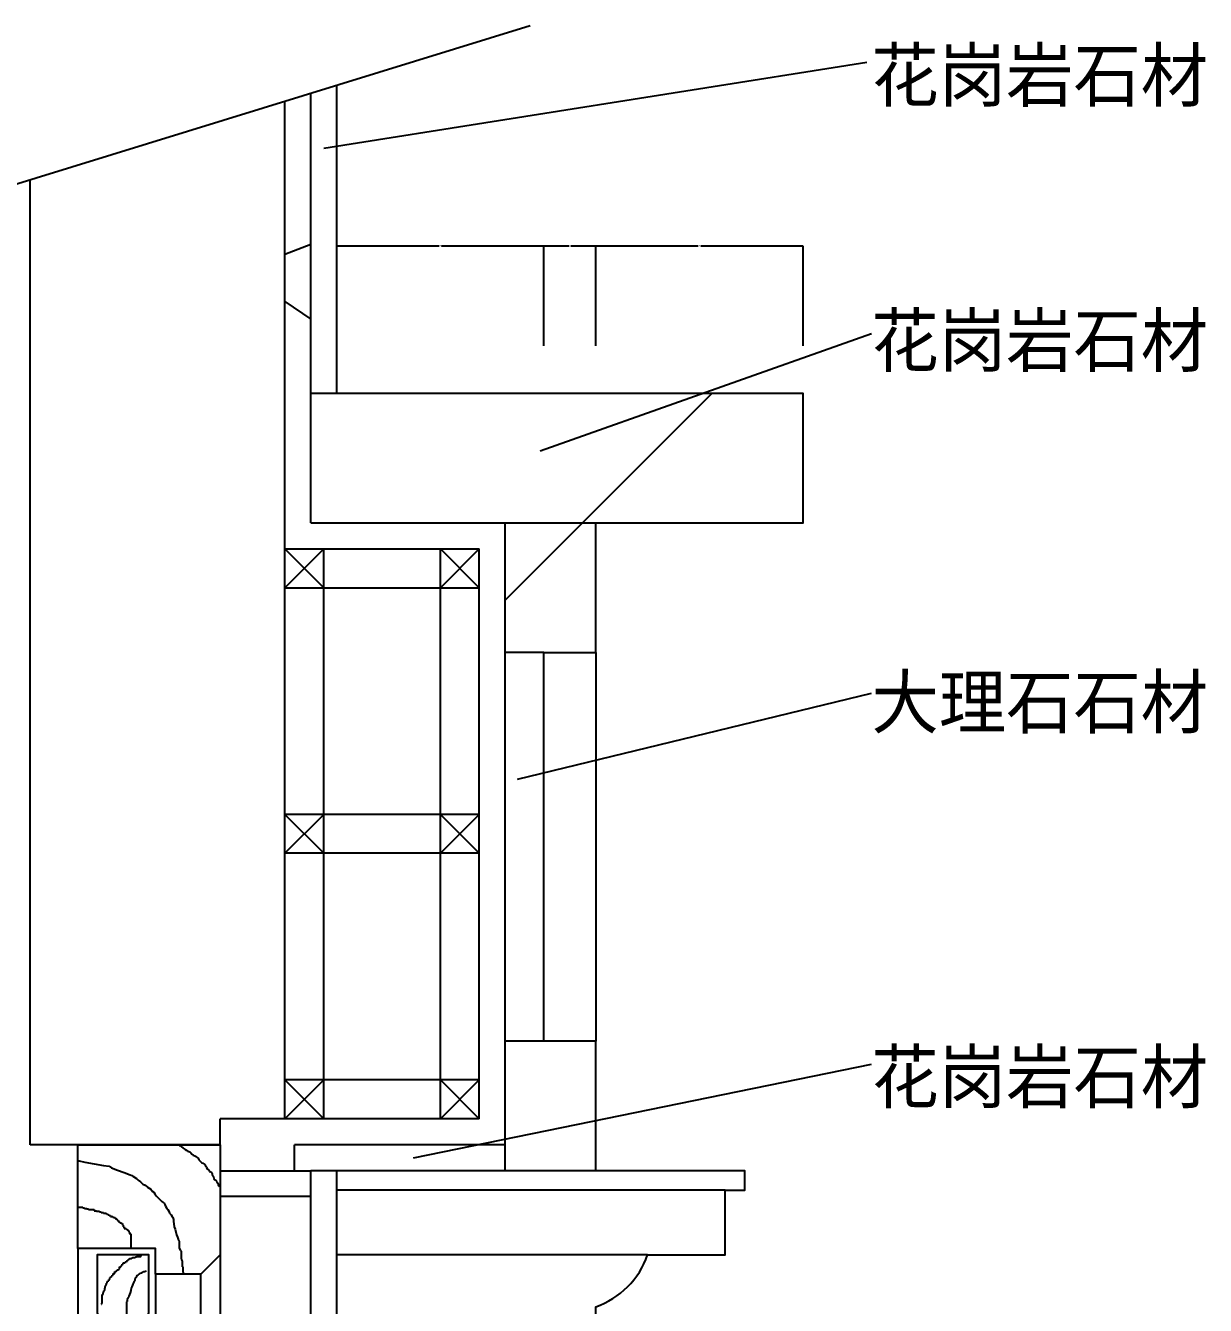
# Model space of a CAD drawing. Header units: metres. Extents: x 223 to 5375, y 130 to 7012.
# Drawn here: x 3995 to 5361, y 5530 to 7012 of the extents above; entities that cross this region are included whole.
import ezdxf

# ---------------------------------------------------------------- set-up
doc = ezdxf.new("R2010")
doc.units = ezdxf.units.M
for name, color, linetype in [('2', 2, 'Continuous'), ('3', 3, 'Continuous'), ('4', 4, 'Continuous'), ('7', 7, 'Continuous'), ('BH', 3, 'Continuous'), ('DIM', 3, 'Continuous'), ('TEXT', 3, 'Continuous')]:
    doc.layers.add(name, color=color, linetype=linetype)
doc.dimstyles.get("Standard").update_dxf_attribs({"dimtxt": 2.5, "dimasz": 2.5, "dimexe": 1.25, "dimexo": 0.625, "dimtad": 1, "dimcen": 2.5, "dimazin": 3, "dimtfac": 1, "dimtmove": 0, "dimatfit": 3})

# ---------------------------------------------------------------- blocks, each defined once
blk = doc.blocks.new('*D52')
for p, q in [((4655.44, 6641.12), (4655.44, 6756.74)), ((4655.69, 6756.74), (4773.94, 6756.74)), ((4776.94, 6756.74), (4895.19, 6756.74)), ((4895.44, 6641.12), (4895.44, 6756.74))]:
    blk.add_line(p, q)
at = {"layer": 'Defpoints'}
for p in [(4655.44, 6756.74), (4655.44, 6641.12), (4895.44, 6641.12)]:
    blk.add_point(p, dxfattribs=at)
at = {"layer": 'DIM', "insert": (4775.44, 6756.74), "char_height": 1, "attachment_point": 5}
blk.add_mtext('160', dxfattribs=at)
blk = doc.blocks.new('*D53')
for p, q in [((4595.44, 6641.12), (4595.44, 6756.74)), ((4595.69, 6756.74), (4624.44, 6756.74)), ((4626.44, 6756.74), (4655.19, 6756.74)), ((4655.44, 6641.12), (4655.44, 6756.74))]:
    blk.add_line(p, q)
at = {"layer": 'Defpoints'}
for p in [(4595.44, 6756.74), (4595.44, 6641.12), (4655.44, 6641.12)]:
    blk.add_point(p, dxfattribs=at)
at = {"layer": 'DIM', "insert": (4625.44, 6756.74), "char_height": 1, "attachment_point": 5}
blk.add_mtext('40', dxfattribs=at)
blk = doc.blocks.new('*D54')
for p, q in [((4355.44, 6641.12), (4355.44, 6756.74)), ((4355.69, 6756.74), (4473.94, 6756.74)), ((4476.94, 6756.74), (4595.19, 6756.74)), ((4595.44, 6641.12), (4595.44, 6756.74))]:
    blk.add_line(p, q)
at = {"layer": 'Defpoints'}
for p in [(4355.44, 6756.74), (4355.44, 6641.12), (4595.44, 6641.12)]:
    blk.add_point(p, dxfattribs=at)
at = {"layer": 'DIM', "insert": (4475.44, 6756.74), "char_height": 1, "attachment_point": 5}
blk.add_mtext('160', dxfattribs=at)

msp = doc.modelspace()

# ---------------------------------------------------------------- hatches: boundary and pattern name
at = {"layer": 'BH'}
h = msp.add_hatch(dxfattribs=at)
h.set_pattern_fill('ANSI33', scale=200)
h.paths.add_polyline_path([(4325.44, 6585.98), (4355.44, 6585.98), (4355.44, 6942.69), (4325.44, 6933.45)])
at = {"layer": 'DIM'}
h = msp.add_hatch(dxfattribs=at)
h.set_pattern_fill('ANSI31', scale=1000)
h.paths.add_polyline_path([(4295.44, 6924.21), (4000.44, 6833.33), (4000.44, 5715.98), (4220.44, 5715.98), (4220.44, 5745.98), (4295.44, 5745.98)])
h = msp.add_hatch(dxfattribs=at)
h.set_pattern_fill('AR-CONC', scale=10)
h.paths.add_polyline_path([(4550.44, 6435.98), (4325.44, 6435.98), (4325.44, 6933.45), (4295.44, 6924.21), (4295.44, 6405.98), (4520.44, 6405.98), (4520.44, 5745.98), (4295.44, 5745.98), (4220.44, 5745.98), (4220.44, 5715.98), (4220.44, 5685.98), (4306.6, 5685.98), (4306.6, 5715.98), (4550.44, 5715.98)])
h = msp.add_hatch(dxfattribs=at)
h.set_pattern_fill('ANSI33', scale=200)
h.paths.add_polyline_path([(4895.44, 6585.98), (4325.44, 6585.98), (4325.44, 6435.98), (4655.44, 6435.98), (4895.44, 6435.98)])
h.paths.add_polyline_path([(4655.44, 6435.98), (4550.44, 6435.98), (4550.44, 6285.98), (4595.44, 6285.98), (4655.44, 6285.98)])
h.paths.add_polyline_path([(4595.44, 6285.98), (4550.44, 6285.98), (4550.44, 5835.98), (4595.44, 5835.98)])
h.paths.add_polyline_path([(4655.44, 5835.98), (4595.44, 5835.98), (4550.44, 5835.98), (4550.44, 5685.98), (4655.44, 5685.98)])
h.paths.add_polyline_path([(4550.44, 5715.98), (4306.6, 5715.98), (4306.6, 5685.98), (4325.44, 5685.98), (4550.44, 5685.98)])
h = msp.add_hatch(dxfattribs=at)
h.set_pattern_fill('ANSI33', scale=200)
h.paths.add_polyline_path([(4220.44, 5685.98), (4220.44, 5655.98), (4325.44, 5655.98), (4325.44, 5685.98)])

# ---------------------------------------------------------------- linework, layer by layer
at = {"layer": '2'}
for p, q in [((4295.44, 5745.98), (4295.44, 6924.21)), ((4000.44, 5715.98), (4000.44, 6833.33)), ((4220.44, 5715.98), (4220.44, 5745.98)), ((4295.44, 5745.98), (4220.44, 5745.98)), ((4220.44, 5715.98), (4000.44, 5715.98))]:
    msp.add_line(p, q, dxfattribs=at)
at = {"layer": '3'}
for p, q in [((4655.44, 6285.98), (4655.44, 5835.98)), ((4805.44, 5663.48), (4355.44, 5663.48)), ((4715.44, 5588.48), (4355.44, 5588.48)), ((4197.94, 4448.48), (4197.94, 5565.98))]:
    msp.add_line(p, q, dxfattribs=at)
at = {"layer": '4'}
for p, q in [((4355.44, 6585.98), (4355.44, 6942.69)), ((4325.44, 6435.98), (4325.44, 6933.45)), ((4325.44, 6435.98), (4655.44, 6435.98)), ((4550.44, 5685.98), (4550.44, 6435.98)), ((4295.44, 6405.98), (4520.44, 6405.98)), ((4520.44, 5745.98), (4520.44, 6405.98)), ((4595.44, 6285.98), (4550.44, 6285.98)), ((4595.44, 5835.98), (4550.44, 5835.98)), ((4520.44, 5745.98), (4295.44, 5745.98)), ((4550.44, 5715.98), (4306.6, 5715.98)), ((4306.6, 5685.98), (4306.6, 5715.98)), ((4220.44, 5685.98), (4325.44, 5685.98)), ((4655.44, 5685.98), (4325.44, 5685.98)), ((4325.44, 5655.98), (4325.44, 5685.98)), ((4355.44, 1643.48), (4355.44, 5685.98)), ((4325.44, 5655.98), (4220.44, 5655.98)), ((4055.44, 5595.98), (4055.44, 4418.48)), ((4220.44, 5588.48), (4220.44, 4425.98))]:
    msp.add_line(p, q, dxfattribs=at)
msp.add_lwpolyline([(4655.44, 1643.48), (4655.44, 5528.48, 0.23), (4715.44, 5588.48), (4805.44, 5588.48), (4805.44, 5663.48), (4827.94, 5663.48), (4827.94, 5685.98), (4655.44, 5685.98), (4655.44, 5835.98), (4595.44, 5835.98), (4595.44, 6285.98), (4655.44, 6285.98), (4655.44, 6435.98), (4895.44, 6435.98), (4895.44, 6585.98), (4325.44, 6585.98)], format="xyb", dxfattribs=at)
msp.add_lwpolyline([(4197.94, 5565.98), (4145.44, 5565.98), (4145.44, 5595.98), (4055.44, 5595.98), (4055.44, 5715.98), (4220.44, 5715.98), (4220.44, 5588.48)], close=True, dxfattribs=at)
msp.add_lwpolyline([(4100.44, 5505.98), (4122.94, 5505.98), (4137.94, 5520.98), (4137.94, 5588.48), (4077.94, 5588.48), (4077.94, 5520.98), (4092.94, 5505.98)], dxfattribs=at)
at = {"layer": '7'}
for p, q in [((4340.44, 5745.98), (4340.44, 6405.98)), ((4475.44, 5745.98), (4475.44, 6405.98)), ((4295.44, 6360.98), (4520.44, 6360.98)), ((4520.44, 6098.48), (4295.44, 6098.48)), ((4520.44, 6053.48), (4295.44, 6053.48)), ((4520.44, 5790.98), (4295.44, 5790.98)), ((4145.44, 5565.98), (4145.44, 4448.48))]:
    msp.add_line(p, q, dxfattribs=at)
msp.add_lwpolyline([(4325.44, 1568.48), (4325.44, 4232.74), (4325.44, 5655.98)], dxfattribs=at)
at = {"layer": 'BH'}
for p, q in [((4173.05, 5715.27), (4173.72, 5715.27)), ((4173.72, 5715.27), (4175.06, 5713.93)), ((4175.06, 5713.93), (4177.74, 5711.92)), ((4177.74, 5711.92), (4179.75, 5710.58)), ((4179.75, 5710.58), (4181.75, 5709.25)), ((4181.75, 5709.25), (4183.09, 5708.58)), ((4183.09, 5708.58), (4185.1, 5707.91)), ((4185.1, 5707.91), (4185.77, 5707.24)), ((4185.77, 5707.24), (4186.44, 5706.57)), ((4186.44, 5706.57), (4187.78, 5705.23)), ((4187.78, 5705.23), (4189.12, 5703.89)), ((4056.49, 5697.2), (4057.16, 5697.2)), ((4057.16, 5697.2), (4063.86, 5695.86)), ((4063.86, 5695.86), (4074.58, 5693.85)), ((4074.58, 5693.85), (4085.3, 5691.84)), ((4085.3, 5691.84), (4092, 5691.17)), ((4092, 5691.17), (4094.67, 5689.16)), ((4189.12, 5703.89), (4191.13, 5703.22)), ((4191.13, 5703.22), (4192.47, 5702.55)), ((4192.47, 5702.55), (4193.81, 5701.21)), ((4193.81, 5701.21), (4194.48, 5701.21)), ((4194.48, 5701.21), (4195.15, 5699.87)), ((4195.15, 5699.87), (4195.82, 5698.53)), ((4195.82, 5698.53), (4196.49, 5697.87)), ((4196.49, 5697.87), (4197.83, 5696.53)), ((4197.83, 5696.53), (4199.17, 5695.19)), ((4199.17, 5695.19), (4200.51, 5694.52)), ((4200.51, 5694.52), (4202.52, 5693.18)), ((4202.52, 5693.18), (4203.19, 5692.51)), ((4203.19, 5692.51), (4203.86, 5691.17)), ((4203.86, 5691.17), (4204.53, 5689.83)), ((4094.67, 5689.16), (4101.37, 5686.48)), ((4101.37, 5686.48), (4109.41, 5683.81)), ((4109.41, 5683.81), (4116.11, 5681.13)), ((4116.11, 5681.13), (4118.12, 5680.46)), ((4118.12, 5680.46), (4119.46, 5679.79)), ((4119.46, 5679.79), (4123.48, 5677.11)), ((4123.48, 5677.11), (4125.49, 5675.1)), ((4204.53, 5689.83), (4205.87, 5687.82)), ((4205.87, 5687.82), (4207.21, 5686.48)), ((4207.21, 5686.48), (4207.88, 5685.15)), ((4207.88, 5685.15), (4209.22, 5684.48)), ((4209.22, 5684.48), (4210.56, 5683.81)), ((4210.56, 5683.81), (4211.23, 5682.47)), ((4211.23, 5682.47), (4211.23, 5681.13)), ((4211.23, 5681.13), (4211.9, 5679.79)), ((4211.9, 5679.79), (4212.57, 5679.12)), ((4212.57, 5679.12), (4213.24, 5677.11)), ((4213.24, 5677.11), (4213.91, 5675.77)), ((4213.91, 5675.77), (4215.25, 5675.1)), ((4125.49, 5675.1), (4128.17, 5673.1)), ((4128.17, 5673.1), (4130.85, 5670.42)), ((4130.85, 5670.42), (4133.53, 5669.08)), ((4133.53, 5669.08), (4136.21, 5667.07)), ((4136.21, 5667.07), (4140.22, 5664.39)), ((4140.22, 5664.39), (4141.56, 5662.38)), ((4141.56, 5662.38), (4143.57, 5661.05)), ((4143.57, 5661.05), (4144.91, 5659.04)), ((4215.25, 5675.1), (4215.92, 5674.43)), ((4215.92, 5674.43), (4215.92, 5673.77)), ((4215.92, 5673.77), (4216.59, 5673.1)), ((4216.59, 5673.1), (4217.26, 5671.76)), ((4217.26, 5671.76), (4217.93, 5670.42)), ((4217.93, 5670.42), (4217.93, 5669.08)), ((4217.93, 5669.08), (4218.6, 5668.41)), ((4218.6, 5668.41), (4219.27, 5667.74)), ((4144.91, 5659.04), (4146.25, 5657.03)), ((4146.25, 5657.03), (4148.26, 5655.02)), ((4148.26, 5655.02), (4150.94, 5652.34)), ((4150.94, 5652.34), (4152.95, 5650.34)), ((4152.95, 5650.34), (4154.29, 5649)), ((4154.29, 5649), (4155.63, 5648.33)), ((4155.63, 5648.33), (4156.3, 5646.99)), ((4156.3, 5646.99), (4156.97, 5644.98)), ((4055.82, 5643.64), (4061.18, 5643.64)), ((4061.18, 5643.64), (4061.18, 5642.97)), ((4061.18, 5642.97), (4063.19, 5642.97)), ((4063.19, 5642.97), (4063.19, 5642.3)), ((4063.19, 5642.3), (4065.87, 5642.3)), ((4065.87, 5642.3), (4065.87, 5641.63)), ((4065.87, 5641.63), (4067.88, 5641.63)), ((4067.88, 5641.63), (4067.88, 5640.96)), ((4067.88, 5640.96), (4074.58, 5640.96)), ((4074.58, 5640.96), (4074.58, 5639.62)), ((4074.58, 5639.62), (4077.26, 5639.62)), ((4077.26, 5639.62), (4077.26, 5638.95)), ((4077.26, 5638.95), (4080.61, 5638.95)), ((4080.61, 5638.95), (4080.61, 5638.29)), ((4080.61, 5638.29), (4082.62, 5638.29)), ((4082.62, 5638.29), (4082.62, 5637.62)), ((4082.62, 5637.62), (4085.3, 5637.62)), ((4085.3, 5637.62), (4085.3, 5636.95)), ((4085.3, 5636.95), (4087.98, 5636.95)), ((4087.98, 5636.95), (4087.98, 5636.28)), ((4087.98, 5636.28), (4089.32, 5636.28)), ((4089.32, 5636.28), (4089.32, 5635.61)), ((4089.32, 5635.61), (4090.66, 5635.61)), ((4090.66, 5635.61), (4090.66, 5634.94)), ((4090.66, 5634.94), (4092, 5634.94)), ((4092, 5634.94), (4092, 5634.27)), ((4092, 5634.27), (4093.34, 5634.27)), ((4093.34, 5634.27), (4093.34, 5632.93)), ((4093.34, 5632.93), (4096.01, 5632.93)), ((4096.01, 5632.93), (4096.01, 5632.26)), ((4096.01, 5632.26), (4097.35, 5632.26)), ((4097.35, 5632.26), (4097.35, 5631.59)), ((4097.35, 5631.59), (4098.69, 5631.59)), ((4098.69, 5631.59), (4098.69, 5630.92)), ((4098.69, 5630.92), (4099.36, 5630.92)), ((4099.36, 5630.92), (4099.36, 5630.25)), ((4156.97, 5644.98), (4158.31, 5642.97)), ((4158.31, 5642.97), (4159.65, 5640.96)), ((4159.65, 5640.96), (4160.99, 5638.95)), ((4160.99, 5638.95), (4161.66, 5636.95)), ((4161.66, 5636.95), (4163.67, 5634.94)), ((4163.67, 5634.94), (4165.01, 5632.93)), ((4165.01, 5632.93), (4165.68, 5631.59)), ((4165.68, 5631.59), (4166.35, 5629.58)), ((4099.36, 5630.25), (4100.7, 5630.25)), ((4100.7, 5630.25), (4100.7, 5628.91)), ((4100.7, 5628.91), (4101.37, 5628.91)), ((4101.37, 5628.91), (4101.37, 5628.24)), ((4101.37, 5628.24), (4102.71, 5628.24)), ((4102.71, 5628.24), (4102.71, 5626.9)), ((4102.71, 5626.9), (4103.38, 5626.9)), ((4103.38, 5626.9), (4103.38, 5626.24)), ((4103.38, 5626.24), (4104.72, 5626.24)), ((4104.72, 5626.24), (4104.72, 5625.57)), ((4104.72, 5625.57), (4106.06, 5625.57)), ((4106.06, 5625.57), (4106.06, 5624.9)), ((4106.06, 5624.9), (4107.4, 5624.9)), ((4107.4, 5624.9), (4107.4, 5622.89)), ((4107.4, 5622.89), (4108.07, 5622.89)), ((4108.07, 5622.89), (4108.07, 5620.88)), ((4108.07, 5620.88), (4109.41, 5620.88)), ((4109.41, 5620.88), (4109.41, 5618.87)), ((4109.41, 5618.87), (4111.42, 5618.87)), ((4111.42, 5618.87), (4111.42, 5618.2)), ((4111.42, 5618.2), (4112.76, 5618.2)), ((4112.76, 5618.2), (4112.76, 5617.53)), ((4112.76, 5617.53), (4113.43, 5617.53)), ((4113.43, 5617.53), (4113.43, 5616.86)), ((4113.43, 5616.86), (4114.1, 5616.86)), ((4114.1, 5616.86), (4114.1, 5616.19)), ((4114.1, 5616.19), (4114.77, 5616.19)), ((4114.77, 5616.19), (4114.77, 5614.85)), ((4166.35, 5629.58), (4166.35, 5627.57)), ((4166.35, 5627.57), (4167.02, 5620.88)), ((4167.02, 5620.88), (4168.36, 5618.2)), ((4168.36, 5618.2), (4169.7, 5611.51)), ((4114.77, 5614.85), (4115.44, 5614.85)), ((4115.44, 5614.85), (4115.44, 5612.85)), ((4115.44, 5612.85), (4116.78, 5612.85)), ((4116.78, 5612.85), (4116.78, 5597.18)), ((4169.7, 5611.51), (4171.04, 5608.83)), ((4171.04, 5608.83), (4171.71, 5606.82)), ((4171.71, 5606.82), (4172.38, 5605.48)), ((4172.38, 5605.48), (4173.05, 5604.14)), ((4173.05, 5604.14), (4173.05, 5596.11)), ((4116.78, 5597.18), (4117.45, 5597.18)), ((4117.45, 5597.18), (4117.45, 5595.84)), ((4123.28, 5586.05), (4123.28, 5586.42)), ((4123.28, 5586.42), (4123.65, 5586.42)), ((4123.65, 5586.42), (4123.65, 5586.78)), ((4123.65, 5586.78), (4128.41, 5586.78)), ((4128.41, 5586.78), (4128.41, 5587.15)), ((4128.41, 5587.15), (4128.78, 5587.15)), ((4128.78, 5587.15), (4128.78, 5587.52)), ((4173.05, 5596.11), (4174.39, 5593.43)), ((4174.39, 5593.43), (4175.06, 5592.76)), ((4175.06, 5592.76), (4175.06, 5584.06)), ((4102.77, 5571.04), (4102.77, 5572.14)), ((4102.77, 5572.14), (4103.87, 5572.14)), ((4103.87, 5572.14), (4103.87, 5574.7)), ((4103.87, 5574.7), (4105.34, 5574.7)), ((4105.34, 5574.7), (4105.34, 5575.44)), ((4105.34, 5575.44), (4106.07, 5575.44)), ((4106.07, 5575.44), (4106.07, 5576.17)), ((4106.07, 5576.17), (4106.44, 5576.17)), ((4106.44, 5576.17), (4106.44, 5576.53)), ((4106.44, 5576.53), (4106.8, 5576.53)), ((4106.8, 5576.53), (4106.8, 5577.63)), ((4106.8, 5577.63), (4107.9, 5577.63)), ((4107.9, 5577.63), (4107.9, 5579.1)), ((4107.9, 5579.1), (4109, 5579.1)), ((4109, 5579.1), (4109, 5579.46)), ((4109, 5579.46), (4110.1, 5579.46)), ((4110.1, 5579.46), (4110.1, 5580.19)), ((4110.1, 5580.19), (4111.56, 5580.19)), ((4111.56, 5580.19), (4111.56, 5581.29)), ((4111.56, 5581.29), (4113.03, 5581.29)), ((4113.03, 5581.29), (4113.03, 5582.39)), ((4113.03, 5582.39), (4113.76, 5582.39)), ((4113.76, 5582.39), (4113.76, 5583.12)), ((4113.76, 5583.12), (4114.86, 5583.12)), ((4114.86, 5583.12), (4114.86, 5583.85)), ((4114.86, 5583.85), (4115.59, 5583.85)), ((4115.59, 5583.85), (4115.59, 5584.22)), ((4115.59, 5584.22), (4117.79, 5584.22)), ((4117.79, 5584.22), (4117.79, 5584.59)), ((4117.79, 5584.59), (4118.16, 5584.59)), ((4118.16, 5584.59), (4118.16, 5584.95)), ((4118.16, 5584.95), (4118.89, 5584.95)), ((4118.89, 5584.95), (4118.89, 5585.32)), ((4118.89, 5585.32), (4121.82, 5585.32)), ((4121.82, 5585.32), (4121.82, 5585.69)), ((4121.82, 5585.69), (4122.55, 5585.69)), ((4122.55, 5585.69), (4122.55, 5586.05)), ((4122.55, 5586.05), (4123.28, 5586.05)), ((4175.06, 5584.06), (4175.73, 5583.39)), ((4175.73, 5583.39), (4175.73, 5582.72)), ((4175.73, 5582.72), (4176.4, 5581.38)), ((4176.4, 5581.38), (4176.4, 5574.69)), ((4176.4, 5574.69), (4177.07, 5574.69)), ((4177.07, 5574.69), (4177.07, 5568.66)), ((4089.59, 5555.67), (4089.59, 5557.13)), ((4089.59, 5557.13), (4089.95, 5557.13)), ((4089.95, 5557.13), (4089.95, 5557.5)), ((4089.95, 5557.5), (4090.32, 5557.5)), ((4090.32, 5557.5), (4090.32, 5558.6)), ((4090.32, 5558.6), (4091.42, 5558.6)), ((4091.42, 5558.6), (4091.42, 5560.06)), ((4091.42, 5560.06), (4092.52, 5560.06)), ((4092.52, 5560.06), (4092.52, 5561.89)), ((4092.52, 5561.89), (4093.25, 5561.89)), ((4093.25, 5561.89), (4093.25, 5562.99)), ((4093.25, 5562.99), (4094.71, 5562.99)), ((4094.71, 5562.99), (4094.71, 5563.72)), ((4094.71, 5563.72), (4095.45, 5563.72)), ((4095.45, 5563.72), (4095.45, 5565.19)), ((4095.45, 5565.19), (4096.55, 5565.19)), ((4096.55, 5565.19), (4096.55, 5567.02)), ((4096.55, 5567.02), (4098.38, 5567.02)), ((4098.38, 5567.02), (4098.38, 5569.21)), ((4098.38, 5569.21), (4099.84, 5569.21)), ((4099.84, 5569.21), (4099.84, 5569.95)), ((4099.84, 5569.95), (4100.58, 5569.95)), ((4100.58, 5569.95), (4100.58, 5570.31)), ((4100.58, 5570.31), (4101.31, 5570.31)), ((4101.31, 5570.31), (4101.31, 5571.04)), ((4101.31, 5571.04), (4102.77, 5571.04)), ((4120.8, 5558.08), (4120.13, 5556.07)), ((4121.47, 5558.75), (4120.8, 5558.08)), ((4122.14, 5561.42), (4121.47, 5560.09)), ((4121.47, 5560.09), (4121.47, 5558.75)), ((4122.81, 5562.09), (4122.14, 5561.42)), ((4123.48, 5563.43), (4122.81, 5562.09)), ((4124.15, 5564.77), (4123.48, 5563.43)), ((4125.49, 5565.44), (4124.15, 5564.77)), ((4126.16, 5566.11), (4125.49, 5565.44)), ((4127.5, 5566.78), (4126.16, 5566.11)), ((4128.84, 5567.45), (4127.5, 5566.78)), ((4130.18, 5568.12), (4128.84, 5567.45)), ((4132.19, 5568.79), (4130.18, 5568.12)), ((4133.53, 5568.79), (4132.19, 5568.79)), ((4134.2, 5569.46), (4133.53, 5568.79)), ((4134.87, 5570.13), (4134.2, 5569.46)), ((4177.07, 5568.66), (4177.74, 5568.66)), ((4177.74, 5568.66), (4177.74, 5566.66)), ((4083.73, 5542.49), (4084.83, 5542.49)), ((4083.73, 5532.61), (4083.73, 5542.49)), ((4084.83, 5542.49), (4084.83, 5544.69)), ((4084.83, 5544.69), (4085.19, 5544.69)), ((4085.19, 5544.69), (4085.19, 5545.79)), ((4085.19, 5545.79), (4085.56, 5545.79)), ((4085.56, 5545.79), (4085.56, 5546.88)), ((4085.56, 5546.88), (4086.29, 5546.88)), ((4086.29, 5546.88), (4086.29, 5547.62)), ((4086.29, 5547.62), (4086.66, 5547.62)), ((4086.66, 5547.62), (4086.66, 5548.35)), ((4086.66, 5548.35), (4087.02, 5548.35)), ((4087.02, 5548.35), (4087.02, 5549.81)), ((4087.02, 5549.81), (4087.39, 5549.81)), ((4087.39, 5549.81), (4087.39, 5552.01)), ((4087.39, 5552.01), (4087.76, 5552.01)), ((4087.76, 5552.01), (4087.76, 5553.11)), ((4087.76, 5553.11), (4088.49, 5553.11)), ((4088.49, 5553.11), (4088.49, 5554.21)), ((4088.49, 5554.21), (4088.85, 5554.21)), ((4088.85, 5554.21), (4088.85, 5555.67)), ((4088.85, 5555.67), (4089.59, 5555.67)), ((4116.11, 5544.69), (4114.77, 5540.67)), ((4116.78, 5547.37), (4116.11, 5544.69)), ((4117.45, 5550.04), (4116.78, 5547.37)), ((4118.12, 5551.38), (4117.45, 5550.04)), ((4118.79, 5553.39), (4118.12, 5551.38)), ((4119.46, 5554.73), (4118.79, 5553.39)), ((4120.13, 5556.07), (4119.46, 5554.73)), ((4082.99, 5531.51), (4083.36, 5531.51)), ((4083.36, 5531.51), (4083.36, 5532.61)), ((4083.36, 5532.61), (4083.73, 5532.61)), ((4112.76, 5534.65), (4112.09, 5533.98)), ((4112.09, 5533.98), (4112.09, 5511.22)), ((4113.43, 5537.99), (4112.76, 5536.66)), ((4112.76, 5536.66), (4112.76, 5534.65)), ((4114.1, 5539.33), (4113.43, 5537.99)), ((4114.77, 5540.67), (4114.1, 5539.33))]:
    msp.add_line(p, q, dxfattribs=at)
at = {"layer": 'DIM'}
for p, q in [((3794.51, 6769.89), (4579.6, 7011.75)), ((4295.44, 6360.98), (4340.44, 6405.98)), ((4340.44, 6360.98), (4295.44, 6405.98)), ((4520.44, 6360.98), (4475.44, 6405.98)), ((4475.44, 6360.98), (4520.44, 6405.98)), ((4340.44, 6053.48), (4295.44, 6098.48)), ((4295.44, 6053.48), (4340.44, 6098.48)), ((4475.44, 6053.48), (4520.44, 6098.48)), ((4520.44, 6053.48), (4475.44, 6098.48)), ((4340.44, 5790.98), (4295.44, 5745.98)), ((4295.44, 5790.98), (4340.44, 5745.98)), ((4520.44, 5790.98), (4475.44, 5745.98)), ((4475.44, 5790.98), (4520.44, 5745.98))]:
    msp.add_line(p, q, dxfattribs=at)

# ---------------------------------------------------------------- texts
at = {"layer": 'TEXT'}
for s, p in [('花岗岩石材', (4974.68, 6924.26)), ('花岗岩石材', (4974.68, 6617.27)), ('大理石石材', (4974.68, 6198.67)), ('花岗岩石材', (4974.68, 5764.72))]:
    msp.add_text(s, height=60, dxfattribs=at).set_placement(p)

# ---------------------------------------------------------------- dimensions: what is measured, and where the dimension line sits
at = {"layer": 'DIM'}
for base, p1, p2, text, picture, middle in [((4355.44, 6756.74), (4355.44, 6641.12), (4595.44, 6641.12), '160', '*D54', (4475.44, 6756.74)), ((4595.44, 6756.74), (4595.44, 6641.12), (4655.44, 6641.12), '40', '*D53', (4625.44, 6756.74)), ((4655.44, 6756.74), (4655.44, 6641.12), (4895.44, 6641.12), '160', '*D52', (4775.44, 6756.74))]:
    dim = msp.add_linear_dim(base=base, p1=p1, p2=p2, text=text, dimstyle='Standard', dxfattribs=at)
    dim.commit()
    dim.dimension.update_dxf_attribs({"geometry": picture, "text_midpoint": middle})

# ---------------------------------------------------------------- leaders
for points in [[(4340.44, 6869.85), (4969.28, 6969.27)], [(4591.15, 6519.51), (4974.68, 6655.09)], [(4564.63, 6139.44), (4974.68, 6238.86)], [(4444.36, 5700.98), (4974.68, 5809.44)]]:
    msp.add_leader(points, dimstyle='Standard', dxfattribs=at)

doc.saveas('drawing.dxf')
